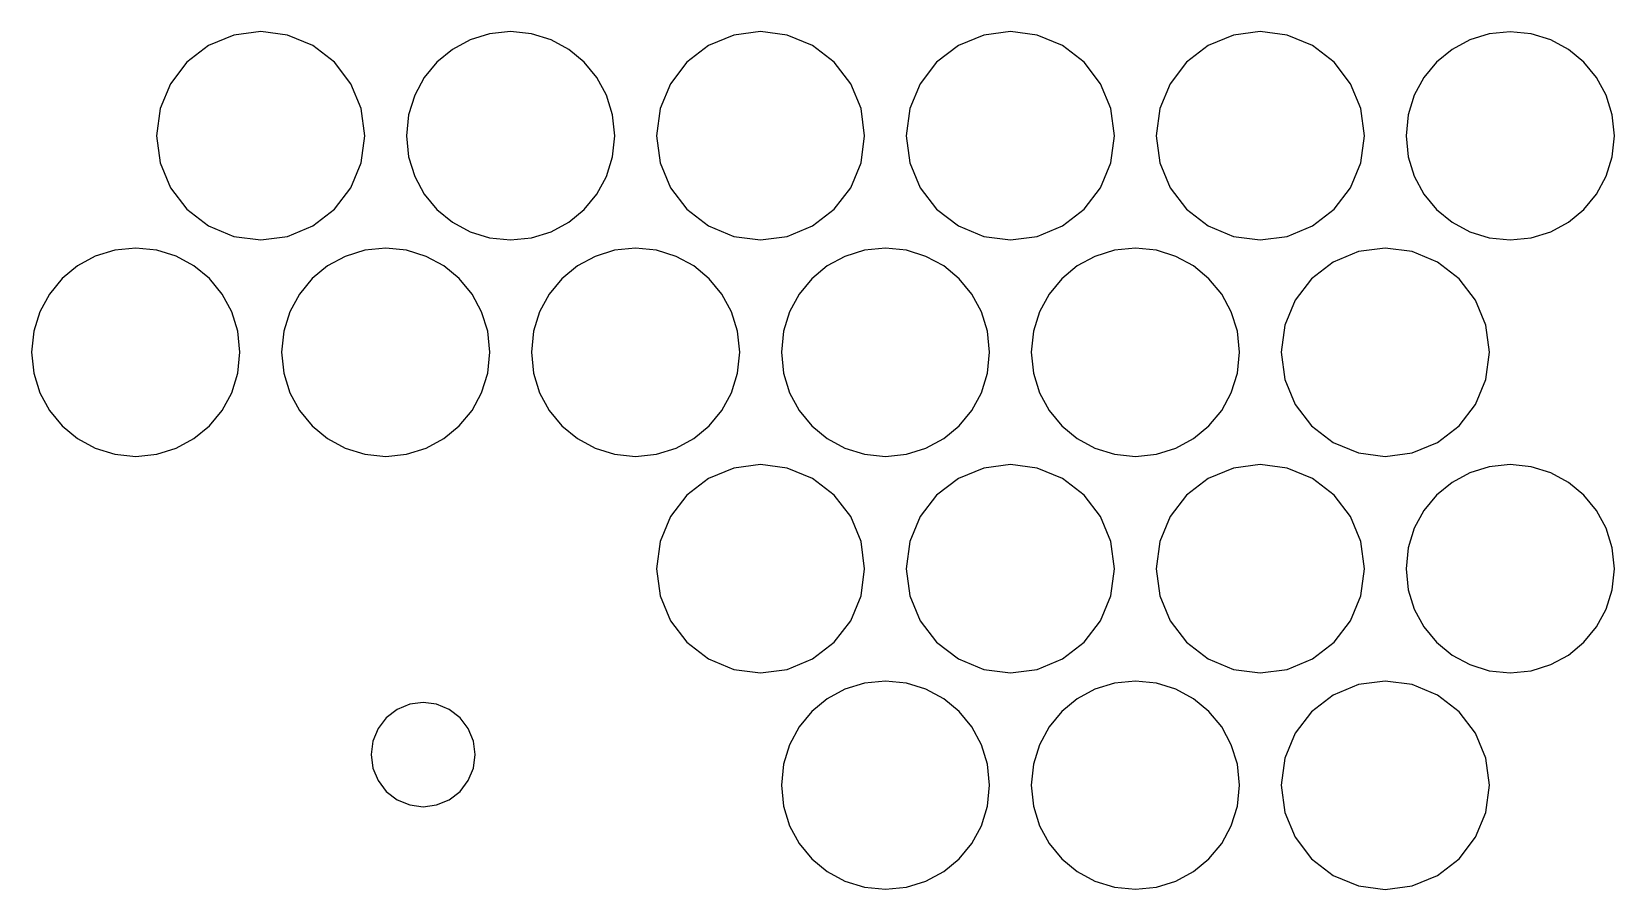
# Model space of a CAD drawing. Extents: x -1 to 195, y 16 to 212.
# Drawn here: x 119.5 to 195.5, y 109 to 150.2 of the extents above; entities that cross this region are included whole.
import ezdxf

# ---------------------------------------------------------------- set-up
doc = ezdxf.new("R2010")
doc.units = 0

msp = doc.modelspace()

# ---------------------------------------------------------------- linework, layer by layer
for p, q in [((129.216316, 150.042713), (127.999972, 149.540309)), ((130.499969, 150.210181), (129.216316, 150.042713)), ((131.783622, 150.042713), (130.499969, 150.210181)), ((132.999966, 149.540309), (131.783622, 150.042713)), ((140.55373, 149.817256), (139.704409, 149.35626)), ((141.49228, 150.108599), (140.55373, 149.817256)), ((142.499953, 150.210181), (141.49228, 150.108599)), ((143.507627, 150.108599), (142.499953, 150.210181)), ((144.446177, 149.817256), (143.507627, 150.108599)), ((145.295498, 149.35626), (144.446177, 149.817256)), ((153.216285, 150.042713), (151.999941, 149.540309)), ((154.499938, 150.210181), (153.216285, 150.042713)), ((155.783591, 150.042713), (154.499938, 150.210181)), ((156.999935, 149.540309), (155.783591, 150.042713)), ((165.21627, 150.042713), (163.999926, 149.540309)), ((166.499923, 150.210181), (165.21627, 150.042713)), ((167.783576, 150.042713), (166.499923, 150.210181)), ((168.99992, 149.540309), (167.783576, 150.042713)), ((177.216254, 150.042713), (175.99991, 149.540309)), ((178.499908, 150.210181), (177.216254, 150.042713)), ((179.783561, 150.042713), (178.499908, 150.210181)), ((180.999905, 149.540309), (179.783561, 150.042713)), ((188.554353, 149.814724), (187.705243, 149.354044)), ((189.4926, 150.105857), (188.554353, 149.814724)), ((190.499894, 150.207363), (189.4926, 150.105857)), ((191.507187, 150.105857), (190.499894, 150.207363)), ((192.445434, 149.814724), (191.507187, 150.105857)), ((193.294544, 149.354044), (192.445434, 149.814724)), ((127.999972, 149.540309), (126.956705, 148.738126)), ((134.043233, 148.738126), (132.999966, 149.540309)), ((139.704409, 149.35626), (138.964424, 148.745716)), ((146.035483, 148.745716), (145.295498, 149.35626)), ((151.999941, 149.540309), (150.956674, 148.738126)), ((158.043202, 148.738126), (156.999935, 149.540309)), ((163.999926, 149.540309), (162.956659, 148.738126)), ((170.043187, 148.738126), (168.99992, 149.540309)), ((175.99991, 149.540309), (174.956644, 148.738126)), ((182.043171, 148.738126), (180.999905, 149.540309)), ((187.705243, 149.354044), (186.96536, 148.743895)), ((194.034427, 148.743895), (193.294544, 149.354044)), ((126.956705, 148.738126), (126.169847, 147.710184)), ((134.830091, 147.710184), (134.043233, 148.738126)), ((138.964424, 148.745716), (138.35388, 148.005731)), ((146.646027, 148.005731), (146.035483, 148.745716)), ((150.956674, 148.738126), (150.169816, 147.710184)), ((158.83006, 147.710184), (158.043202, 148.738126)), ((162.956659, 148.738126), (162.169801, 147.710184)), ((170.830045, 147.710184), (170.043187, 148.738126)), ((174.956644, 148.738126), (174.169785, 147.710184)), ((182.83003, 147.710184), (182.043171, 148.738126)), ((186.96536, 148.743895), (186.354794, 148.004356)), ((194.644993, 148.004356), (194.034427, 148.743895)), ((126.169847, 147.710184), (125.673052, 146.514773)), ((135.326886, 146.514773), (134.830091, 147.710184)), ((138.35388, 148.005731), (137.892884, 147.15641)), ((147.107023, 147.15641), (146.646027, 148.005731)), ((150.169816, 147.710184), (149.673021, 146.514773)), ((159.326855, 146.514773), (158.83006, 147.710184)), ((162.169801, 147.710184), (161.673006, 146.514773)), ((171.32684, 146.514773), (170.830045, 147.710184)), ((174.169785, 147.710184), (173.67299, 146.514773)), ((183.326825, 146.514773), (182.83003, 147.710184)), ((186.354794, 148.004356), (185.893636, 147.155505)), ((195.106151, 147.155505), (194.644993, 148.004356)), ((137.892884, 147.15641), (137.601541, 146.21786)), ((147.398366, 146.21786), (147.107023, 147.15641)), ((185.893636, 147.155505), (185.601974, 146.217423)), ((195.397813, 146.217423), (195.106151, 147.155505)), ((125.673052, 146.514773), (125.499975, 145.210187)), ((135.499963, 145.210187), (135.326886, 146.514773)), ((137.601541, 146.21786), (137.499959, 145.210187)), ((147.499948, 145.210187), (147.398366, 146.21786)), ((149.673021, 146.514773), (149.499944, 145.210187)), ((159.499932, 145.210187), (159.326855, 146.514773)), ((161.673006, 146.514773), (161.499929, 145.210187)), ((171.499917, 145.210187), (171.32684, 146.514773)), ((173.67299, 146.514773), (173.499913, 145.210187)), ((183.499902, 145.210187), (183.326825, 146.514773)), ((185.601974, 146.217423), (185.499901, 145.210187)), ((195.499887, 145.210187), (195.397813, 146.217423)), ((125.499975, 145.210187), (125.673052, 143.9056)), ((135.326886, 143.9056), (135.499963, 145.210187)), ((135.499963, 145.210187), (135.499963, 145.210187)), ((137.499959, 145.210187), (137.601541, 144.202513)), ((147.398366, 144.202513), (147.499948, 145.210187)), ((147.499948, 145.210187), (147.499948, 145.210187)), ((149.499944, 145.210187), (149.673021, 143.9056)), ((159.326855, 143.9056), (159.499932, 145.210187)), ((159.499932, 145.210187), (159.499932, 145.210187)), ((161.499929, 145.210187), (161.673006, 143.9056)), ((171.32684, 143.9056), (171.499917, 145.210187)), ((171.499917, 145.210187), (171.499917, 145.210187)), ((173.499913, 145.210187), (173.67299, 143.9056)), ((183.326825, 143.9056), (183.499902, 145.210187)), ((183.499902, 145.210187), (183.499902, 145.210187)), ((185.499901, 145.210187), (185.601974, 144.202951)), ((195.397813, 144.202951), (195.499887, 145.210187)), ((195.499887, 145.210187), (195.499887, 145.210187)), ((125.673052, 143.9056), (126.169847, 142.71019)), ((134.830091, 142.71019), (135.326886, 143.9056)), ((137.601541, 144.202513), (137.892884, 143.263963)), ((147.107023, 143.263963), (147.398366, 144.202513)), ((149.673021, 143.9056), (150.169816, 142.71019)), ((158.83006, 142.71019), (159.326855, 143.9056)), ((161.673006, 143.9056), (162.169801, 142.71019)), ((170.830045, 142.71019), (171.32684, 143.9056)), ((173.67299, 143.9056), (174.169785, 142.71019)), ((182.83003, 142.71019), (183.326825, 143.9056)), ((185.601974, 144.202951), (185.893636, 143.264868)), ((195.106151, 143.264868), (195.397813, 144.202951)), ((137.892884, 143.263963), (138.35388, 142.414642)), ((146.646027, 142.414642), (147.107023, 143.263963)), ((185.893636, 143.264868), (186.354794, 142.416018)), ((194.644993, 142.416018), (195.106151, 143.264868)), ((126.169847, 142.71019), (126.956705, 141.682247)), ((134.043233, 141.682247), (134.830091, 142.71019)), ((138.35388, 142.414642), (138.964424, 141.674657)), ((146.035483, 141.674657), (146.646027, 142.414642)), ((150.169816, 142.71019), (150.956674, 141.682247)), ((158.043202, 141.682247), (158.83006, 142.71019)), ((162.169801, 142.71019), (162.956659, 141.682247)), ((170.043187, 141.682247), (170.830045, 142.71019)), ((174.169785, 142.71019), (174.956644, 141.682247)), ((182.043171, 141.682247), (182.83003, 142.71019)), ((186.354794, 142.416018), (186.96536, 141.676479)), ((194.034427, 141.676479), (194.644993, 142.416018)), ((126.956705, 141.682247), (127.999972, 140.880065)), ((132.999966, 140.880065), (134.043233, 141.682247)), ((138.964424, 141.674657), (139.704409, 141.064113)), ((145.295498, 141.064113), (146.035483, 141.674657)), ((150.956674, 141.682247), (151.999941, 140.880065)), ((156.999935, 140.880065), (158.043202, 141.682247)), ((162.956659, 141.682247), (163.999926, 140.880065)), ((168.99992, 140.880065), (170.043187, 141.682247)), ((174.956644, 141.682247), (175.99991, 140.880065)), ((180.999905, 140.880065), (182.043171, 141.682247)), ((186.96536, 141.676479), (187.705243, 141.066329)), ((193.294544, 141.066329), (194.034427, 141.676479)), ((127.999972, 140.880065), (129.216316, 140.377661)), ((131.783622, 140.377661), (132.999966, 140.880065)), ((139.704409, 141.064113), (140.55373, 140.603117)), ((140.55373, 140.603117), (141.49228, 140.311775)), ((143.507627, 140.311775), (144.446177, 140.603117)), ((144.446177, 140.603117), (145.295498, 141.064113)), ((151.999941, 140.880065), (153.216285, 140.37766)), ((155.783591, 140.37766), (156.999935, 140.880065)), ((163.999926, 140.880065), (165.21627, 140.37766)), ((167.783576, 140.37766), (168.99992, 140.880065)), ((175.99991, 140.880065), (177.216254, 140.37766)), ((179.783561, 140.37766), (180.999905, 140.880065)), ((187.705243, 141.066329), (188.554353, 140.605649)), ((188.554353, 140.605649), (189.4926, 140.314516)), ((191.507187, 140.314516), (192.445434, 140.605649)), ((192.445434, 140.605649), (193.294544, 141.066329)), ((129.216316, 140.377661), (130.499969, 140.210193)), ((130.499969, 140.210193), (131.783622, 140.377661)), ((141.49228, 140.311775), (142.499953, 140.210193)), ((142.499953, 140.210193), (143.507627, 140.311775)), ((153.216285, 140.37766), (154.499938, 140.210192)), ((154.499938, 140.210192), (155.783591, 140.37766)), ((165.21627, 140.37766), (166.499923, 140.210192)), ((166.499923, 140.210192), (167.783576, 140.37766)), ((177.216254, 140.37766), (178.499908, 140.210192)), ((178.499908, 140.210192), (179.783561, 140.37766)), ((189.4926, 140.314516), (190.499894, 140.21301)), ((190.499894, 140.21301), (191.507187, 140.314516)), ((122.554032, 139.42354), (121.704797, 138.962673)), ((123.492458, 139.714796), (122.554032, 139.42354)), ((124.499976, 139.816348), (123.492458, 139.714796)), ((125.507494, 139.714796), (124.499976, 139.816348)), ((126.44592, 139.42354), (125.507494, 139.714796)), ((127.295155, 138.962673), (126.44592, 139.42354)), ((134.55422, 139.422783), (133.705049, 138.96201)), ((135.492556, 139.713977), (134.55422, 139.422783)), ((136.499961, 139.815506), (135.492556, 139.713977)), ((137.507365, 139.713977), (136.499961, 139.815506)), ((138.445701, 139.422783), (137.507365, 139.713977)), ((139.294873, 138.96201), (138.445701, 139.422783)), ((146.554406, 139.422042), (145.705296, 138.961361)), ((147.492652, 139.713174), (146.554406, 139.422042)), ((148.499946, 139.81468), (147.492652, 139.713174)), ((149.507239, 139.713174), (148.499946, 139.81468)), ((150.445486, 139.422042), (149.507239, 139.713174)), ((151.294596, 138.961361), (150.445486, 139.422042)), ((158.55439, 139.422042), (157.70528, 138.961361)), ((159.492637, 139.713174), (158.55439, 139.422042)), ((160.499931, 139.81468), (159.492637, 139.713174)), ((161.507224, 139.713174), (160.499931, 139.81468)), ((162.445471, 139.422042), (161.507224, 139.713174)), ((163.294581, 138.961361), (162.445471, 139.422042)), ((170.554375, 139.422042), (169.705265, 138.961361)), ((171.492622, 139.713174), (170.554375, 139.422042)), ((172.499915, 139.81468), (171.492622, 139.713174)), ((173.507209, 139.713174), (172.499915, 139.81468)), ((174.445455, 139.422042), (173.507209, 139.713174)), ((175.294565, 138.961361), (174.445455, 139.422042)), ((181.999904, 139.147626), (180.956637, 138.345443)), ((183.216248, 139.65003), (181.999904, 139.147626)), ((184.499901, 139.817498), (183.216248, 139.65003)), ((185.783554, 139.65003), (184.499901, 139.817498)), ((186.999898, 139.147626), (185.783554, 139.65003)), ((188.043165, 138.345443), (186.999898, 139.147626)), ((120.964853, 138.35229), (120.3543, 137.612487)), ((121.704797, 138.962673), (120.964853, 138.35229)), ((128.035099, 138.35229), (127.295155, 138.962673)), ((128.645652, 137.612487), (128.035099, 138.35229)), ((132.965136, 138.351746), (132.354576, 137.612076)), ((133.705049, 138.96201), (132.965136, 138.351746)), ((140.034786, 138.351746), (139.294873, 138.96201)), ((140.645345, 137.612076), (140.034786, 138.351746)), ((144.965413, 138.351212), (144.354847, 137.611673)), ((145.705296, 138.961361), (144.965413, 138.351212)), ((152.034479, 138.351212), (151.294596, 138.961361)), ((152.645045, 137.611673), (152.034479, 138.351212)), ((156.965397, 138.351212), (156.354831, 137.611673)), ((157.70528, 138.961361), (156.965397, 138.351212)), ((164.034464, 138.351212), (163.294581, 138.961361)), ((164.64503, 137.611673), (164.034464, 138.351212)), ((168.965382, 138.351212), (168.354816, 137.611673)), ((169.705265, 138.961361), (168.965382, 138.351212)), ((176.034448, 138.351212), (175.294565, 138.961361)), ((176.645014, 137.611673), (176.034448, 138.351212)), ((180.956637, 138.345443), (180.169779, 137.317501)), ((188.830023, 137.317501), (188.043165, 138.345443)), ((120.3543, 137.612487), (119.893238, 136.763358)), ((129.106714, 136.763358), (128.645652, 137.612487)), ((132.354576, 137.612076), (131.893465, 136.763088)), ((141.106456, 136.763088), (140.645345, 137.612076)), ((144.354847, 137.611673), (143.893688, 136.762823)), ((153.106204, 136.762823), (152.645045, 137.611673)), ((156.354831, 137.611673), (155.893673, 136.762823)), ((165.106188, 136.762823), (164.64503, 137.611673)), ((168.354816, 137.611673), (167.893657, 136.762823)), ((177.106173, 136.762823), (176.645014, 137.611673)), ((180.169779, 137.317501), (179.672984, 136.122091)), ((189.326818, 136.122091), (188.830023, 137.317501)), ((119.893238, 136.763358), (119.601765, 135.824999)), ((129.398187, 135.824999), (129.106714, 136.763358)), ((131.893465, 136.763088), (131.601897, 135.824868)), ((141.398024, 135.824868), (141.106456, 136.763088)), ((143.893688, 136.762823), (143.602027, 135.82474)), ((153.397865, 135.82474), (153.106204, 136.762823)), ((155.893673, 136.762823), (155.602011, 135.82474)), ((165.39785, 135.82474), (165.106188, 136.762823)), ((167.893657, 136.762823), (167.601996, 135.82474)), ((177.397834, 135.82474), (177.106173, 136.762823)), ((179.672984, 136.122091), (179.499907, 134.817504)), ((189.499896, 134.817504), (189.326818, 136.122091)), ((119.601765, 135.824999), (119.499982, 134.817504)), ((129.49997, 134.817504), (129.398187, 135.824999)), ((131.601897, 135.824868), (131.499967, 134.817504)), ((141.499954, 134.817504), (141.398024, 135.824868)), ((143.602027, 135.82474), (143.499953, 134.817504)), ((153.499939, 134.817504), (153.397865, 135.82474)), ((155.602011, 135.82474), (155.499938, 134.817504)), ((165.499923, 134.817504), (165.39785, 135.82474)), ((167.601996, 135.82474), (167.499922, 134.817504)), ((177.499908, 134.817504), (177.397834, 135.82474)), ((119.499982, 134.817504), (119.601765, 133.810009)), ((129.398187, 133.810009), (129.49997, 134.817504)), ((129.49997, 134.817504), (129.49997, 134.817504)), ((131.499967, 134.817504), (131.601897, 133.81014)), ((141.398024, 133.81014), (141.499954, 134.817504)), ((141.499954, 134.817504), (141.499954, 134.817504)), ((143.499953, 134.817504), (143.602027, 133.810268)), ((153.397865, 133.810268), (153.499939, 134.817504)), ((153.499939, 134.817504), (153.499939, 134.817504)), ((155.499938, 134.817504), (155.602011, 133.810268)), ((165.39785, 133.810268), (165.499923, 134.817504)), ((165.499923, 134.817504), (165.499923, 134.817504)), ((167.499922, 134.817504), (167.601996, 133.810268)), ((177.397834, 133.810268), (177.499908, 134.817504)), ((177.499908, 134.817504), (177.499908, 134.817504)), ((179.499907, 134.817504), (179.672984, 133.512917)), ((189.326818, 133.512917), (189.499896, 134.817504)), ((189.499896, 134.817504), (189.499896, 134.817504)), ((119.601765, 133.810009), (119.893238, 132.87165)), ((129.106714, 132.87165), (129.398187, 133.810009)), ((131.601897, 133.81014), (131.893465, 132.87192)), ((141.106456, 132.87192), (141.398024, 133.81014)), ((143.602027, 133.810268), (143.893688, 132.872185)), ((153.106204, 132.872185), (153.397865, 133.810268)), ((155.602011, 133.810268), (155.893673, 132.872185)), ((165.106188, 132.872185), (165.39785, 133.810268)), ((167.601996, 133.810268), (167.893657, 132.872185)), ((177.106173, 132.872185), (177.397834, 133.810268)), ((179.672984, 133.512917), (180.169779, 132.317507)), ((188.830023, 132.317507), (189.326818, 133.512917)), ((119.893238, 132.87165), (120.3543, 132.022521)), ((128.645652, 132.022521), (129.106714, 132.87165)), ((131.893465, 132.87192), (132.354576, 132.022932)), ((140.645345, 132.022932), (141.106456, 132.87192)), ((143.893688, 132.872185), (144.354847, 132.023335)), ((152.645045, 132.023335), (153.106204, 132.872185)), ((155.893673, 132.872185), (156.354831, 132.023335)), ((164.64503, 132.023335), (165.106188, 132.872185)), ((167.893657, 132.872185), (168.354816, 132.023335)), ((176.645014, 132.023335), (177.106173, 132.872185)), ((180.169779, 132.317507), (180.956637, 131.289565)), ((188.043165, 131.289565), (188.830023, 132.317507)), ((120.3543, 132.022521), (120.964853, 131.282718)), ((128.035099, 131.282718), (128.645652, 132.022521)), ((132.354576, 132.022932), (132.965136, 131.283262)), ((140.034786, 131.283262), (140.645345, 132.022932)), ((144.354847, 132.023335), (144.965413, 131.283796)), ((152.034479, 131.283796), (152.645045, 132.023335)), ((156.354831, 132.023335), (156.965397, 131.283796)), ((164.034464, 131.283796), (164.64503, 132.023335)), ((168.354816, 132.023335), (168.965382, 131.283796)), ((176.034448, 131.283796), (176.645014, 132.023335)), ((120.964853, 131.282718), (121.704797, 130.672335)), ((127.295155, 130.672335), (128.035099, 131.282718)), ((132.965136, 131.283262), (133.705049, 130.672998)), ((139.294873, 130.672998), (140.034786, 131.283262)), ((144.965413, 131.283796), (145.705296, 130.673647)), ((151.294596, 130.673647), (152.034479, 131.283796)), ((156.965397, 131.283796), (157.70528, 130.673647)), ((163.294581, 130.673647), (164.034464, 131.283796)), ((168.965382, 131.283796), (169.705265, 130.673647)), ((175.294565, 130.673647), (176.034448, 131.283796)), ((180.956637, 131.289565), (181.999904, 130.487382)), ((186.999898, 130.487382), (188.043165, 131.289565)), ((121.704797, 130.672335), (122.554032, 130.211468)), ((122.554032, 130.211468), (123.492458, 129.920212)), ((125.507494, 129.920212), (126.44592, 130.211468)), ((126.44592, 130.211468), (127.295155, 130.672335)), ((133.705049, 130.672998), (134.55422, 130.212225)), ((134.55422, 130.212225), (135.492556, 129.921031)), ((137.507365, 129.921031), (138.445701, 130.212225)), ((138.445701, 130.212225), (139.294873, 130.672998)), ((145.705296, 130.673647), (146.554406, 130.212966)), ((146.554406, 130.212966), (147.492652, 129.921834)), ((149.507239, 129.921834), (150.445486, 130.212966)), ((150.445486, 130.212966), (151.294596, 130.673647)), ((157.70528, 130.673647), (158.55439, 130.212966)), ((158.55439, 130.212966), (159.492637, 129.921834)), ((161.507224, 129.921834), (162.445471, 130.212966)), ((162.445471, 130.212966), (163.294581, 130.673647)), ((169.705265, 130.673647), (170.554375, 130.212966)), ((170.554375, 130.212966), (171.492622, 129.921834)), ((173.507209, 129.921834), (174.445455, 130.212966)), ((174.445455, 130.212966), (175.294565, 130.673647)), ((181.999904, 130.487382), (183.216248, 129.984978)), ((183.216248, 129.984978), (184.499901, 129.81751)), ((184.499901, 129.81751), (185.783554, 129.984978)), ((185.783554, 129.984978), (186.999898, 130.487382)), ((123.492458, 129.920212), (124.499976, 129.81866)), ((124.499976, 129.81866), (125.507494, 129.920212)), ((135.492556, 129.921031), (136.499961, 129.819502)), ((136.499961, 129.819502), (137.507365, 129.921031)), ((147.492652, 129.921834), (148.499946, 129.820328)), ((148.499946, 129.820328), (149.507239, 129.921834)), ((153.216285, 129.257739), (151.999941, 128.755335)), ((154.499938, 129.425207), (153.216285, 129.257739)), ((155.783591, 129.257739), (154.499938, 129.425207)), ((156.999935, 128.755335), (155.783591, 129.257739)), ((159.492637, 129.921834), (160.499931, 129.820328)), ((160.499931, 129.820328), (161.507224, 129.921834)), ((165.21627, 129.257739), (163.999926, 128.755335)), ((166.499923, 129.425207), (165.21627, 129.257739)), ((167.783576, 129.257739), (166.499923, 129.425207)), ((168.99992, 128.755335), (167.783576, 129.257739)), ((171.492622, 129.921834), (172.499915, 129.820328)), ((172.499915, 129.820328), (173.507209, 129.921834)), ((177.216254, 129.257739), (175.99991, 128.755335)), ((178.499908, 129.425207), (177.216254, 129.257739)), ((179.783561, 129.257739), (178.499908, 129.425207)), ((180.999905, 128.755335), (179.783561, 129.257739)), ((189.4926, 129.320883), (188.554353, 129.02975)), ((190.499894, 129.422389), (189.4926, 129.320883)), ((191.507187, 129.320883), (190.499894, 129.422389)), ((192.445434, 129.02975), (191.507187, 129.320883)), ((151.999941, 128.755335), (150.956674, 127.953152)), ((158.043202, 127.953152), (156.999935, 128.755335)), ((163.999926, 128.755335), (162.956659, 127.953152)), ((170.043187, 127.953152), (168.99992, 128.755335)), ((175.99991, 128.755335), (174.956644, 127.953152)), ((182.043171, 127.953152), (180.999905, 128.755335)), ((187.705243, 128.56907), (186.96536, 127.958921)), ((188.554353, 129.02975), (187.705243, 128.56907)), ((193.294544, 128.56907), (192.445434, 129.02975)), ((194.034427, 127.958921), (193.294544, 128.56907)), ((150.956674, 127.953152), (150.169816, 126.92521)), ((158.83006, 126.92521), (158.043202, 127.953152)), ((162.956659, 127.953152), (162.169801, 126.92521)), ((170.830045, 126.92521), (170.043187, 127.953152)), ((174.956644, 127.953152), (174.169785, 126.92521)), ((182.83003, 126.92521), (182.043171, 127.953152)), ((186.96536, 127.958921), (186.354794, 127.219382)), ((194.644993, 127.219382), (194.034427, 127.958921)), ((150.169816, 126.92521), (149.673021, 125.7298)), ((159.326855, 125.7298), (158.83006, 126.92521)), ((162.169801, 126.92521), (161.673006, 125.7298)), ((171.32684, 125.7298), (170.830045, 126.92521)), ((174.169785, 126.92521), (173.67299, 125.7298)), ((183.326825, 125.7298), (182.83003, 126.92521)), ((186.354794, 127.219382), (185.893636, 126.370532)), ((195.106151, 126.370532), (194.644993, 127.219382)), ((185.893636, 126.370532), (185.601974, 125.432449)), ((195.397813, 125.432449), (195.106151, 126.370532)), ((149.673021, 125.7298), (149.499944, 124.425213)), ((159.499932, 124.425213), (159.326855, 125.7298)), ((161.673006, 125.7298), (161.499929, 124.425213)), ((171.499917, 124.425213), (171.32684, 125.7298)), ((173.67299, 125.7298), (173.499913, 124.425213)), ((183.499902, 124.425213), (183.326825, 125.7298)), ((185.601974, 125.432449), (185.499901, 124.425213)), ((195.499887, 124.425213), (195.397813, 125.432449)), ((149.499944, 124.425213), (149.673021, 123.120626)), ((159.326855, 123.120626), (159.499932, 124.425213)), ((159.499932, 124.425213), (159.499932, 124.425213)), ((161.499929, 124.425213), (161.673006, 123.120626)), ((171.32684, 123.120626), (171.499917, 124.425213)), ((171.499917, 124.425213), (171.499917, 124.425213)), ((173.499913, 124.425213), (173.67299, 123.120626)), ((183.326825, 123.120626), (183.499902, 124.425213)), ((183.499902, 124.425213), (183.499902, 124.425213)), ((185.499901, 124.425213), (185.601974, 123.417977)), ((195.397813, 123.417977), (195.499887, 124.425213)), ((195.499887, 124.425213), (195.499887, 124.425213)), ((149.673021, 123.120626), (150.169816, 121.925216)), ((158.83006, 121.925216), (159.326855, 123.120626)), ((161.673006, 123.120626), (162.169801, 121.925216)), ((170.830045, 121.925216), (171.32684, 123.120626)), ((173.67299, 123.120626), (174.169785, 121.925216)), ((182.83003, 121.925216), (183.326825, 123.120626)), ((185.601974, 123.417977), (185.893636, 122.479894)), ((195.106151, 122.479894), (195.397813, 123.417977)), ((185.893636, 122.479894), (186.354794, 121.631044)), ((194.644993, 121.631044), (195.106151, 122.479894)), ((150.169816, 121.925216), (150.956674, 120.897273)), ((158.043202, 120.897273), (158.83006, 121.925216)), ((162.169801, 121.925216), (162.956659, 120.897273)), ((170.043187, 120.897273), (170.830045, 121.925216)), ((174.169785, 121.925216), (174.956644, 120.897273)), ((182.043171, 120.897273), (182.83003, 121.925216)), ((186.354794, 121.631044), (186.96536, 120.891505)), ((194.034427, 120.891505), (194.644993, 121.631044)), ((150.956674, 120.897273), (151.999941, 120.095091)), ((156.999935, 120.095091), (158.043202, 120.897273)), ((162.956659, 120.897273), (163.999926, 120.095091)), ((168.99992, 120.095091), (170.043187, 120.897273)), ((174.956644, 120.897273), (175.99991, 120.095091)), ((180.999905, 120.095091), (182.043171, 120.897273)), ((186.96536, 120.891505), (187.705243, 120.281356)), ((193.294544, 120.281356), (194.034427, 120.891505)), ((151.999941, 120.095091), (153.216285, 119.592687)), ((155.783591, 119.592687), (156.999935, 120.095091)), ((163.999926, 120.095091), (165.21627, 119.592687)), ((167.783576, 119.592687), (168.99992, 120.095091)), ((175.99991, 120.095091), (177.216254, 119.592687)), ((179.783561, 119.592687), (180.999905, 120.095091)), ((187.705243, 120.281356), (188.554353, 119.820675)), ((192.445434, 119.820675), (193.294544, 120.281356)), ((153.216285, 119.592687), (154.499938, 119.425219)), ((154.499938, 119.425219), (155.783591, 119.592687)), ((165.21627, 119.592687), (166.499923, 119.425219)), ((166.499923, 119.425219), (167.783576, 119.592687)), ((177.216254, 119.592687), (178.499908, 119.425219)), ((178.499908, 119.425219), (179.783561, 119.592687)), ((188.554353, 119.820675), (189.4926, 119.529543)), ((189.4926, 119.529543), (190.499894, 119.428037)), ((190.499894, 119.428037), (191.507187, 119.529543)), ((191.507187, 119.529543), (192.445434, 119.820675)), ((158.55439, 118.637068), (157.70528, 118.176388)), ((159.492637, 118.9282), (158.55439, 118.637068)), ((160.499931, 119.029707), (159.492637, 118.9282)), ((161.507224, 118.9282), (160.499931, 119.029707)), ((162.445471, 118.637068), (161.507224, 118.9282)), ((163.294581, 118.176388), (162.445471, 118.637068)), ((170.554375, 118.637068), (169.705265, 118.176388)), ((171.492622, 118.9282), (170.554375, 118.637068)), ((172.499915, 119.029707), (171.492622, 118.9282)), ((173.507209, 118.9282), (172.499915, 119.029707)), ((174.445455, 118.637068), (173.507209, 118.9282)), ((175.294565, 118.176388), (174.445455, 118.637068)), ((183.216248, 118.865057), (181.999904, 118.362652)), ((184.499901, 119.032525), (183.216248, 118.865057)), ((185.783554, 118.865057), (184.499901, 119.032525)), ((186.999898, 118.362652), (185.783554, 118.865057)), ((137.658131, 117.916486), (137.049959, 117.665283)), ((138.299958, 118.00022), (137.658131, 117.916486)), ((138.941784, 117.916486), (138.299958, 118.00022)), ((139.549956, 117.665283), (138.941784, 117.916486)), ((157.70528, 118.176388), (156.965397, 117.566238)), ((164.034464, 117.566238), (163.294581, 118.176388)), ((169.705265, 118.176388), (168.965382, 117.566238)), ((176.034448, 117.566238), (175.294565, 118.176388)), ((181.999904, 118.362652), (180.956637, 117.56047)), ((188.043165, 117.56047), (186.999898, 118.362652)), ((136.528326, 117.264192), (136.134897, 116.750221)), ((137.049959, 117.665283), (136.528326, 117.264192)), ((140.07159, 117.264192), (139.549956, 117.665283)), ((140.465019, 116.750221), (140.07159, 117.264192)), ((156.965397, 117.566238), (156.354831, 116.826699)), ((164.64503, 116.826699), (164.034464, 117.566238)), ((168.965382, 117.566238), (168.354816, 116.826699)), ((176.645014, 116.826699), (176.034448, 117.566238)), ((180.956637, 117.56047), (180.169779, 116.532527)), ((188.830023, 116.532527), (188.043165, 117.56047)), ((136.134897, 116.750221), (135.886499, 116.152516)), ((140.713416, 116.152516), (140.465019, 116.750221)), ((156.354831, 116.826699), (155.893673, 115.977849)), ((165.106188, 115.977849), (164.64503, 116.826699)), ((168.354816, 116.826699), (167.893657, 115.977849)), ((177.106173, 115.977849), (176.645014, 116.826699)), ((180.169779, 116.532527), (179.672984, 115.337117)), ((189.326818, 115.337117), (188.830023, 116.532527)), ((135.886499, 116.152516), (135.79996, 115.500222)), ((140.799955, 115.500222), (140.713416, 116.152516)), ((155.893673, 115.977849), (155.602011, 115.039766)), ((165.39785, 115.039766), (165.106188, 115.977849)), ((167.893657, 115.977849), (167.601996, 115.039766)), ((177.397834, 115.039766), (177.106173, 115.977849)), ((135.79996, 115.500222), (135.886499, 114.847929)), ((135.886499, 114.847929), (136.134897, 114.250224)), ((140.465019, 114.250224), (140.713416, 114.847929)), ((140.713416, 114.847929), (140.799955, 115.500222)), ((140.799955, 115.500222), (140.799955, 115.500222)), ((155.602011, 115.039766), (155.499938, 114.03253)), ((165.499923, 114.03253), (165.39785, 115.039766)), ((167.601996, 115.039766), (167.499922, 114.03253)), ((177.499908, 114.03253), (177.397834, 115.039766)), ((179.672984, 115.337117), (179.499907, 114.03253)), ((189.499896, 114.03253), (189.326818, 115.337117)), ((136.134897, 114.250224), (136.528326, 113.736253)), ((140.07159, 113.736253), (140.465019, 114.250224)), ((155.499938, 114.03253), (155.602011, 113.025294)), ((165.39785, 113.025294), (165.499923, 114.03253)), ((165.499923, 114.03253), (165.499923, 114.03253)), ((167.499922, 114.03253), (167.601996, 113.025294)), ((177.397834, 113.025294), (177.499908, 114.03253)), ((177.499908, 114.03253), (177.499908, 114.03253)), ((179.499907, 114.03253), (179.672984, 112.727944)), ((189.326818, 112.727944), (189.499896, 114.03253)), ((189.499896, 114.03253), (189.499896, 114.03253)), ((136.528326, 113.736253), (137.049959, 113.335161)), ((137.049959, 113.335161), (137.658131, 113.083959)), ((138.941784, 113.083959), (139.549956, 113.335161)), ((139.549956, 113.335161), (140.07159, 113.736253)), ((137.658131, 113.083959), (138.299958, 113.000225)), ((138.299958, 113.000225), (138.941784, 113.083959)), ((155.602011, 113.025294), (155.893673, 112.087212)), ((165.106188, 112.087212), (165.39785, 113.025294)), ((167.601996, 113.025294), (167.893657, 112.087212)), ((177.106173, 112.087212), (177.397834, 113.025294)), ((179.672984, 112.727944), (180.169779, 111.532533)), ((188.830023, 111.532533), (189.326818, 112.727944)), ((155.893673, 112.087212), (156.354831, 111.238361)), ((164.64503, 111.238361), (165.106188, 112.087212)), ((167.893657, 112.087212), (168.354816, 111.238361)), ((176.645014, 111.238361), (177.106173, 112.087212)), ((156.354831, 111.238361), (156.965397, 110.498822)), ((164.034464, 110.498822), (164.64503, 111.238361)), ((168.354816, 111.238361), (168.965382, 110.498822)), ((176.034448, 110.498822), (176.645014, 111.238361)), ((180.169779, 111.532533), (180.956637, 110.504591)), ((188.043165, 110.504591), (188.830023, 111.532533)), ((156.965397, 110.498822), (157.70528, 109.888673)), ((163.294581, 109.888673), (164.034464, 110.498822)), ((168.965382, 110.498822), (169.705265, 109.888673)), ((175.294565, 109.888673), (176.034448, 110.498822)), ((180.956637, 110.504591), (181.999904, 109.702408)), ((186.999898, 109.702408), (188.043165, 110.504591)), ((157.70528, 109.888673), (158.55439, 109.427993)), ((162.445471, 109.427993), (163.294581, 109.888673)), ((169.705265, 109.888673), (170.554375, 109.427993)), ((174.445455, 109.427993), (175.294565, 109.888673)), ((181.999904, 109.702408), (183.216248, 109.200004)), ((185.783554, 109.200004), (186.999898, 109.702408)), ((158.55439, 109.427993), (159.492637, 109.13686)), ((159.492637, 109.13686), (160.499931, 109.035354)), ((160.499931, 109.035354), (161.507224, 109.13686)), ((161.507224, 109.13686), (162.445471, 109.427993)), ((170.554375, 109.427993), (171.492622, 109.13686)), ((171.492622, 109.13686), (172.499915, 109.035354)), ((172.499915, 109.035354), (173.507209, 109.13686)), ((173.507209, 109.13686), (174.445455, 109.427993)), ((183.216248, 109.200004), (184.499901, 109.032536)), ((184.499901, 109.032536), (185.783554, 109.200004))]:
    msp.add_line(p, q)

doc.saveas('drawing.dxf')
